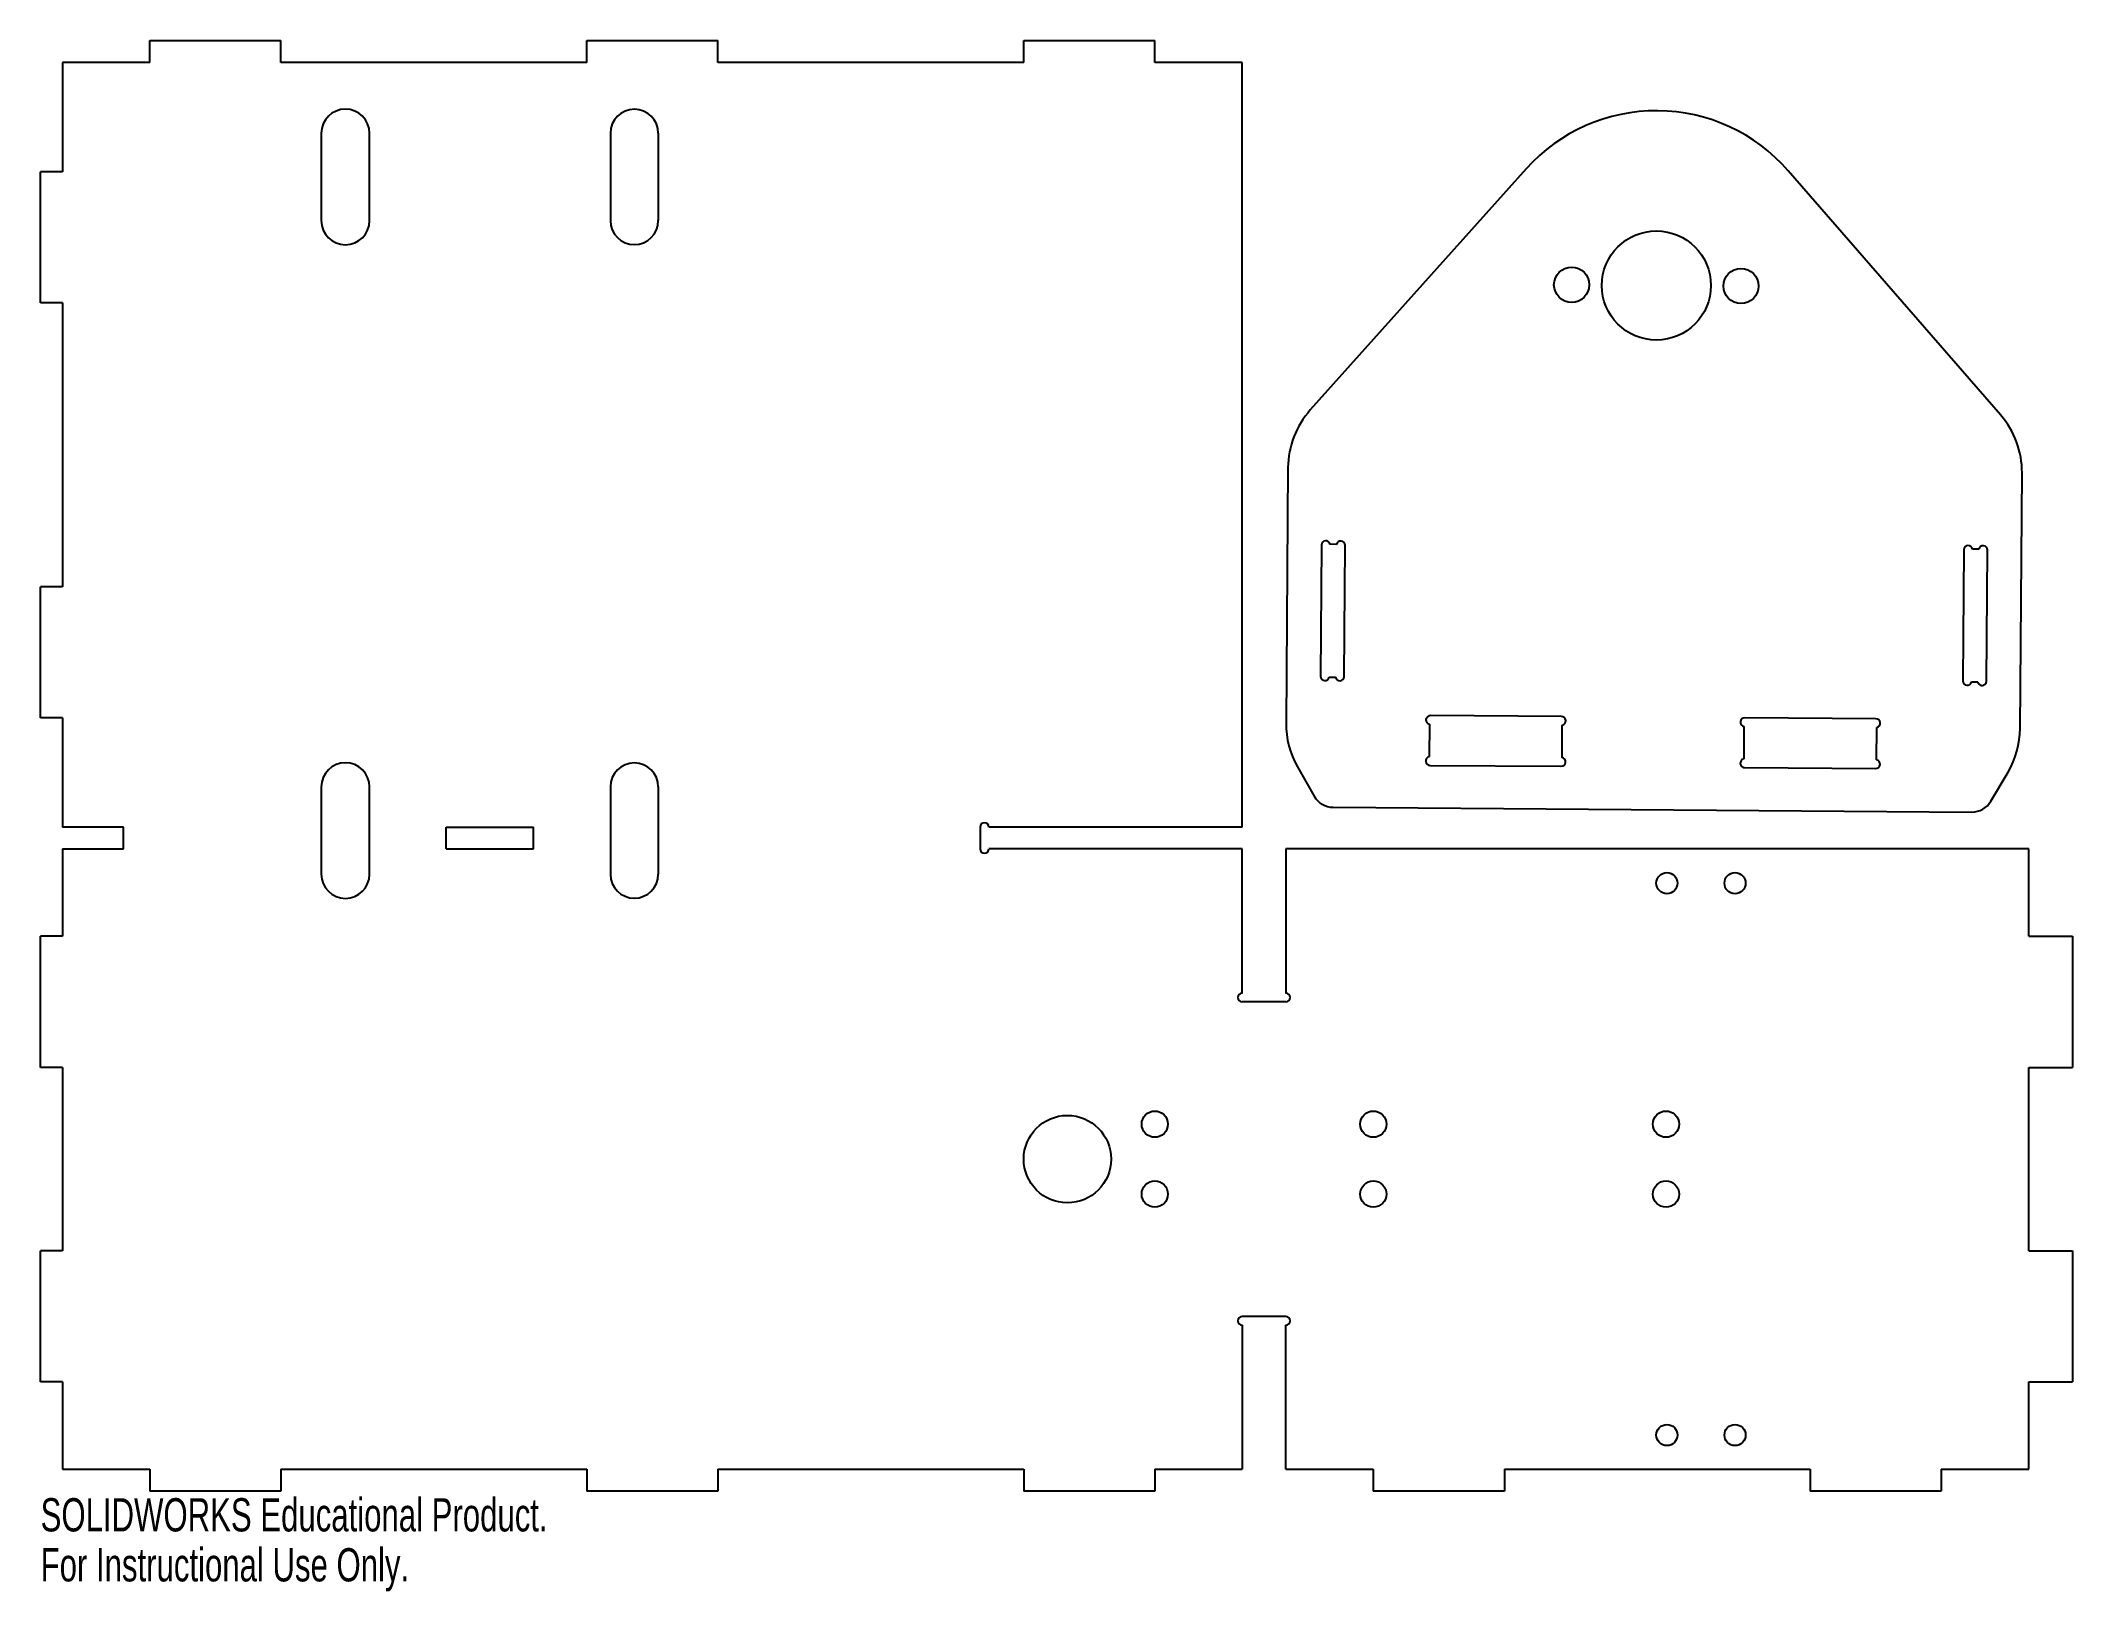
# Model space of a CAD drawing. Header units: inches. Extents: x 0.2 to 11.8, y -0.4 to 8.5.
import ezdxf

# ---------------------------------------------------------------- set-up
doc = ezdxf.new("R2010")
doc.units = ezdxf.units.IN
doc.header["$MEASUREMENT"] = 0
doc.styles.add('SLDTEXTSTYLE0', font='TXT', dxfattribs={"width": 0.7})

msp = doc.modelspace()

# ---------------------------------------------------------------- linework, layer by layer
at = {"color": 7, "linetype": 'Continuous', "lineweight": 25}
for p, q in [((0.8, 8.375), (0.8, 8.5)), ((0.8, 8.5), (1.55, 8.5)), ((1.55, 8.375), (1.55, 8.5)), ((3.3, 8.375), (3.3, 8.5)), ((3.3, 8.5), (4.05, 8.5)), ((4.05, 8.375), (4.05, 8.5)), ((5.8, 8.375), (5.8, 8.5)), ((5.8, 8.5), (6.55, 8.5)), ((6.55, 8.375), (6.55, 8.5)), ((0.3, 8.375), (0.3, 7.75)), ((0.8, 8.375), (0.3, 8.375)), ((3.3, 8.375), (1.55, 8.375)), ((5.8, 8.375), (4.05, 8.375)), ((7.05, 8.375), (6.55, 8.375)), ((7.05, 4), (7.05, 8.375)), ((1.781, 7.97), (1.781, 7.47)), ((2.056, 7.47), (2.056, 7.97)), ((3.435, 7.97), (3.435, 7.47)), ((3.71, 7.47), (3.71, 7.97)), ((0.175, 7), (0.175, 7.75)), ((0.3, 7.75), (0.175, 7.75)), ((8.675, 7.766), (7.439, 6.387)), ((11.389, 6.358), (10.174, 7.755)), ((0.3, 7), (0.175, 7)), ((0.3, 7), (0.3, 5.375)), ((7.312, 6.057), (7.301, 4.595)), ((11.501, 4.564), (11.512, 6.026)), ((7.504, 5.613), (7.498, 4.863)), ((7.589, 5.617), (7.553, 5.618)), ((7.633, 4.862), (7.639, 5.612)), ((11.179, 5.586), (11.173, 4.836)), ((11.264, 5.591), (11.228, 5.591)), ((11.308, 4.835), (11.314, 5.585)), ((0.175, 4.625), (0.175, 5.375)), ((0.3, 5.375), (0.175, 5.375)), ((7.548, 4.858), (7.584, 4.857)), ((11.223, 4.831), (11.259, 4.831)), ((0.3, 4.625), (0.175, 4.625)), ((0.3, 4.625), (0.3, 4)), ((8.121, 4.589), (8.12, 4.403)), ((8.877, 4.633), (8.127, 4.638)), ((8.88, 4.397), (8.881, 4.583)), ((9.921, 4.576), (9.92, 4.39)), ((10.676, 4.62), (9.926, 4.625)), ((10.68, 4.384), (10.681, 4.57)), ((7.366, 4.344), (7.462, 4.176)), ((8.124, 4.353), (8.874, 4.348)), ((9.924, 4.34), (10.674, 4.335)), ((11.334, 4.148), (11.432, 4.315)), ((1.781, 4.23), (1.781, 3.73)), ((2.056, 3.73), (2.056, 4.23)), ((3.435, 4.23), (3.435, 3.73)), ((3.71, 3.73), (3.71, 4.23)), ((7.57, 4.113), (11.225, 4.086)), ((0.65, 4), (0.3, 4)), ((0.65, 3.875), (0.65, 4)), ((2.495, 4), (2.995, 4)), ((2.495, 3.875), (2.495, 4)), ((2.995, 3.875), (2.995, 4)), ((5.55, 4), (5.55, 3.875)), ((7.05, 4), (5.6, 4)), ((0.3, 3.875), (0.3, 3.375)), ((0.3, 3.875), (0.65, 3.875)), ((2.495, 3.875), (2.995, 3.875)), ((7.05, 3.875), (5.6, 3.875)), ((7.05, 3.05), (7.05, 3.875)), ((7.3, 3.875), (7.3, 3.05)), ((11.55, 3.875), (7.3, 3.875)), ((11.55, 3.375), (11.55, 3.875)), ((0.175, 2.625), (0.175, 3.375)), ((0.3, 3.375), (0.175, 3.375)), ((11.55, 3.375), (11.8, 3.375)), ((11.8, 3.375), (11.8, 2.625)), ((7.3, 3), (7.05, 3)), ((0.3, 2.625), (0.175, 2.625)), ((0.3, 2.625), (0.3, 1.575)), ((11.55, 2.625), (11.8, 2.625)), ((11.55, 1.575), (11.55, 2.625)), ((0.175, 0.825), (0.175, 1.575)), ((0.3, 1.575), (0.175, 1.575)), ((11.55, 1.575), (11.8, 1.575)), ((11.8, 1.575), (11.8, 0.825)), ((7.3, 1.2), (7.05, 1.2)), ((7.05, 1.15), (7.05, 0.325)), ((7.3, 0.325), (7.3, 1.15)), ((0.3, 0.825), (0.175, 0.825)), ((0.3, 0.825), (0.3, 0.325)), ((11.55, 0.825), (11.8, 0.825)), ((11.55, 0.325), (11.55, 0.825)), ((0.3, 0.325), (0.8, 0.325)), ((0.8, 0.325), (0.8, 0.2)), ((1.55, 0.325), (3.3, 0.325)), ((1.55, 0.325), (1.55, 0.2)), ((3.3, 0.325), (3.3, 0.2)), ((4.05, 0.325), (5.8, 0.325)), ((4.05, 0.325), (4.05, 0.2)), ((5.8, 0.325), (5.8, 0.2)), ((6.55, 0.325), (7.05, 0.325)), ((6.55, 0.325), (6.55, 0.2)), ((7.3, 0.325), (7.8, 0.325)), ((7.8, 0.325), (7.8, 0.2)), ((8.55, 0.325), (10.3, 0.325)), ((8.55, 0.325), (8.55, 0.2)), ((10.3, 0.325), (10.3, 0.2)), ((11.05, 0.325), (11.55, 0.325)), ((11.05, 0.325), (11.05, 0.2)), ((1.55, 0.2), (0.8, 0.2)), ((4.05, 0.2), (3.3, 0.2)), ((6.55, 0.2), (5.8, 0.2)), ((8.55, 0.2), (7.8, 0.2)), ((11.05, 0.2), (10.3, 0.2))]:
    msp.add_line(p, q, dxfattribs=at)
for centre, radius in [((9.42, 7.099), 0.312), ((8.935, 7.103), 0.101), ((9.904, 7.096), 0.1), ((9.48, 3.679), 0.0605), ((9.87, 3.679), 0.0605), ((6.05, 2.1), 0.25), ((6.55, 2.3), 0.075), ((7.8, 2.3), 0.075), ((9.475, 2.3), 0.075), ((6.55, 1.9), 0.075), ((7.8, 1.9), 0.075), ((9.475, 1.9), 0.075), ((9.48, 0.521), 0.0605), ((9.87, 0.521), 0.0605)]:
    msp.add_circle(centre, radius, dxfattribs=at)
for centre, radius, start, end in [((1.919, 7.97), 0.138, 0, 180), ((3.572, 7.97), 0.137, 0, 180), ((9.42, 7.099), 1, 41.0114, 138.1528), ((1.919, 7.47), 0.138, 180, 0), ((3.572, 7.47), 0.137, 180, 0), ((7.812, 6.053), 0.5, 138.1528, 179.5821), ((11.012, 6.03), 0.5, 359.5821, 41.0114), ((7.529, 5.613), 0.025, 11.1191, 179.5821), ((7.614, 5.612), 0.025, 359.5821, 168.0451), ((11.204, 5.586), 0.025, 11.1191, 179.5821), ((11.289, 5.585), 0.025, 359.5821, 168.0451), ((7.523, 4.863), 0.025, 179.5821, 348.0451), ((7.608, 4.862), 0.025, 191.1191, 359.5821), ((11.198, 4.836), 0.025, 179.5821, 348.0451), ((11.283, 4.835), 0.025, 191.1191, 359.5821), ((7.801, 4.591), 0.5, 179.5821, 209.5821), ((8.126, 4.613), 0.025, 89.5821, 258.0451), ((8.876, 4.608), 0.025, 281.1191, 89.5821), ((9.926, 4.6), 0.025, 89.5821, 258.0451), ((10.676, 4.595), 0.025, 281.1191, 89.5821), ((11.001, 4.568), 0.5, 329.5821, 359.5821), ((1.919, 4.23), 0.138, 0, 180), ((3.572, 4.23), 0.137, 0, 180), ((8.125, 4.378), 0.025, 101.1191, 269.5821), ((8.875, 4.373), 0.025, 269.5821, 78.0451), ((9.925, 4.365), 0.025, 101.1191, 269.5821), ((10.675, 4.36), 0.025, 269.5821, 78.0451), ((7.571, 4.238), 0.125, 209.5821, 269.5821), ((11.226, 4.211), 0.125, 269.5821, 329.5821), ((5.575, 4), 0.025, 0, 180), ((5.575, 3.875), 0.025, 180, 360), ((1.919, 3.73), 0.138, 180, 0), ((3.572, 3.73), 0.137, 180, 0), ((7.05, 3.025), 0.025, 90, 270), ((7.3, 3.025), 0.025, 270, 90), ((7.05, 1.175), 0.025, 90, 270), ((7.3, 1.175), 0.025, 270, 90)]:
    msp.add_arc(centre, radius, start, end, dxfattribs=at)

# ---------------------------------------------------------------- texts
at = {"color": 7, "linetype": 'Continuous', "char_height": 0.1903, "attachment_point": 1, "style": 'SLDTEXTSTYLE0'}
for s, insert in [('SOLIDWORKS Educational Product.', (0.175, 0.16)), ('For Instructional Use Only.', (0.175, -0.126))]:
    msp.add_mtext(s, dxfattribs=dict(at, insert=insert))

doc.saveas('drawing.dxf')
